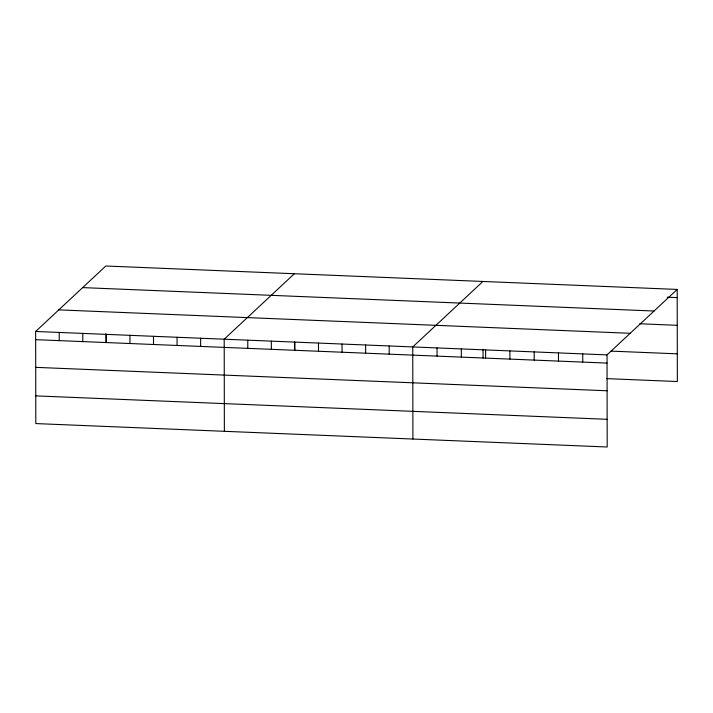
<?xml version="1.0" encoding="UTF-8"?>
<svg xmlns="http://www.w3.org/2000/svg" width="713" height="713" viewBox="0 0 713 713"><rect width="100%" height="100%" fill="white"/><g stroke="black" fill="none" stroke-linecap="round" stroke-linejoin="round"><path stroke-width="1.07" d="M677.19 289.425L607.03 354.896L607.191 446.998L35.81 423.575L35.65 331.474L105.809 266.002L677.19 289.425L677.35 381.526L606.71 378.63M294.371 273.73L224.203 339.21L224.363 431.312M482.924 281.457L412.756 346.937L412.916 439.039M667.27 297.205L677.207 297.615M82.663 287.606L654.035 311.028M639.721 323.764L677.252 325.306M58.805 309.87L630.176 333.292M611.077 351.117L677.305 353.835M35.65 331.474L607.03 354.896M35.668 339.664L607.039 363.086M35.712 367.355L607.093 390.777M35.766 395.884L607.137 419.306M582.744 353.906L582.753 362.097M558.457 352.908L558.475 361.099M534.18 351.91L534.189 360.101M509.893 350.921L509.911 359.111M485.606 349.923L485.624 358.113M483.04 349.192L483.058 358.051M461.329 348.924L461.338 357.115M437.042 347.926L437.06 356.117M389.191 345.965L389.2 354.156M365.617 345.003L365.635 353.193M342.053 344.04L342.062 352.231M318.479 343.069L318.497 351.259M294.915 342.106L294.924 350.297M294.487 341.465L294.505 350.324M271.341 341.135L271.359 349.325M247.776 340.172L247.785 348.363M200.638 338.238L200.647 346.429M177.065 337.276L177.082 345.466M153.5 336.304L153.509 344.495M129.926 335.342L129.944 343.532M106.362 334.379L106.371 342.57M105.934 333.737L105.943 342.596M82.788 333.408L82.806 341.598M59.224 332.445L59.232 340.636"/></g></svg>
